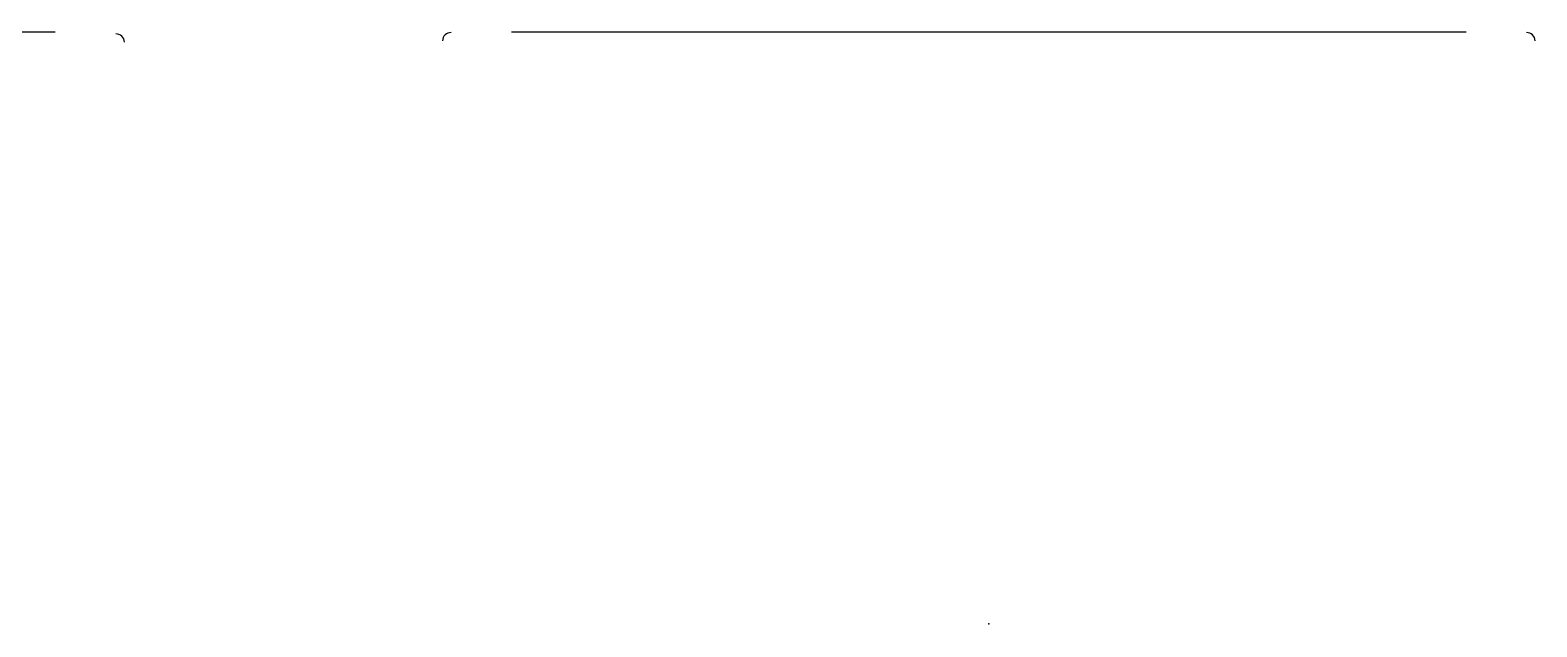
# Model space of a CAD drawing. Header units: millimetres. Extents: x 52750 to 60546, y 22244 to 27516.
# Drawn here: x 54562 to 56400, y 25581 to 26310 of the extents above; entities that cross this region are included whole.
import ezdxf

# ---------------------------------------------------------------- set-up
doc = ezdxf.new("R2010")
doc.units = ezdxf.units.MM

# ---------------------------------------------------------------- blocks, each defined once
blk = doc.blocks.new('Clinicians and patient chairs 6_dwgmodels.com')
at = {"color": 0}
blk.add_lwpolyline([(-878.1, 0), (878.1, 0)], dxfattribs=at)
for points in [[(878.1, 0, 0, 0, 0), (880.1, -1.8, 4.37, 4.37, 0)], [(879.8, -9.8, 0, 0, 0), (880.1, -1.8, 4.37, 4.37, 0)], [(880.1, -1.8, 0, 0, 0), (882.8, -2.3, 4.37, 4.37, 0)], [(880.1, -29.8, 0, 0, 0), (879.8, -9.8, 4.37, 4.37, 0)], [(885.7, -6.3, 0, 0, 0), (882.8, -2.3, 4.37, 4.37, 0)], [(890.2, -2.4, 0, 0, 0), (884.2, -4.3, 4.37, 4.37, 0)], [(890.2, -2.4, 0, 0, 0), (884.2, -4.3, 4.37, 4.37, 0)], [(885.7, -29.8, 0, 0, 0), (885.4, -13.4, 4.37, 4.37, 0)], [(885.7, -31.6, 0, 0, 0), (885.7, -6.3, 4.37, 4.37, 0)], [(890.2, -2.4, 0, 0, 0), (951.9, -2.4, 4.37, 4.37, 0)], [(962.4, -12.5, 0, 0, 0), (962.5, -701.4, 4.37, 4.37, 0)], [(880.1, -51.9, 0, 0, 0), (880.1, -29.8, 4.37, 4.37, 0)], [(885.7, -31.6, 0, 0, 0), (885.7, -29.8, 4.37, 4.37, 0)], [(885.7, -31.6, 0, 0, 0), (885.8, -48.2, 4.37, 4.37, 0)], [(880.1, -51.9, 0, 0, 0), (880.1, -65.7, 4.37, 4.37, 0)], [(885.7, -60.1, 0, 0, 0), (885.8, -48.2, 4.37, 4.37, 0)], [(847.8, -65.4, 0, 0, 0), (819, -61.9, 4.37, 4.37, 0)], [(819.3, -58.7, 0, 0, 0), (848.3, -62.1, 4.37, 4.37, 0)], [(857.3, -63.1, 0, 0, 0), (843.7, -59.1, 4.37, 4.37, 0)], [(847.8, -65.4, 0, 0, 0), (869.1, -71.7, 4.37, 4.37, 0)], [(870, -68.7, 0, 0, 0), (848.3, -62.1, 4.37, 4.37, 0)], [(857.3, -63.1, 0, 0, 0), (859.8, -64, 4.37, 4.37, 0)], [(859.8, -64, 0, 0, 0), (864.1, -65.6, 4.37, 4.37, 0)], [(864.1, -65.6, 0, 0, 0), (866.7, -66.9, 4.37, 4.37, 0)], [(866.7, -66.9, 0, 0, 0), (868, -68.1, 4.37, 4.37, 0)], [(869.1, -71.7, 0, 0, 0), (874.8, -76.7, 4.37, 4.37, 0)], [(870, -68.7, 0, 0, 0), (876.5, -74.4, 4.37, 4.37, 0)], [(877.1, -85.6, 0, 0, 0), (876.5, -74.4, 4.37, 4.37, 0)], [(880.1, -65.7, 0, 0, 0), (880.1, -75.6, 4.37, 4.37, 0)], [(880.1, -75.6, 0, 0, 0), (880.1, -85.6, 4.37, 4.37, 0)], [(885.7, -60.1, 0, 0, 0), (885.7, -69.9, 4.37, 4.37, 0)], [(885.7, -69.9, 0, 0, 0), (885.7, -83.5, 4.37, 4.37, 0)], [(962.4, -61.7, 0, 0, 0), (962.5, -356.9, 4.37, 4.37, 0)], [(875.1, -77.6, 0, 0, 0), (874.8, -76.7, 4.37, 4.37, 0)], [(875.1, -77.6, 0, 0, 0), (876.7, -88.2, 4.37, 4.37, 0)], [(879.7, -114.6, 0, 0, 0), (876.7, -88.2, 4.37, 4.37, 0)], [(877.6, -94.1, 0, 0, 0), (877.1, -85.6, 4.37, 4.37, 0)], [(877.6, -96.7, 0, 0, 0), (877.6, -94.1, 4.37, 4.37, 0)], [(879.6, -92.8, 0, 0, 0), (880.1, -91.9, 4.37, 4.37, 0)], [(880.1, -85.6, 0, 0, 0), (880.1, -89.5, 4.37, 4.37, 0)], [(880.1, -91.9, 0, 0, 0), (880.1, -89.5, 4.37, 4.37, 0)], [(880.4, -91.7, 0, 0, 0), (880.1, -91.9, 4.37, 4.37, 0)], [(880.4, -91.7, 0, 0, 0), (881.4, -90.8, 4.37, 4.37, 0)], [(881.4, -90.8, 0, 0, 0), (881.6, -90.6, 4.37, 4.37, 0)], [(881.6, -90.6, 0, 0, 0), (882.9, -90.1, 4.37, 4.37, 0)], [(883.1, -89.6, 0, 0, 0), (882.9, -90.1, 4.37, 4.37, 0)], [(883.1, -89.6, 0, 0, 0), (885.1, -85.8, 4.37, 4.37, 0)], [(885.1, -85.8, 0, 0, 0), (885.5, -85, 4.37, 4.37, 0)], [(885.5, -85, 0, 0, 0), (885.7, -84.7, 4.37, 4.37, 0)], [(885.7, -83.5, 0, 0, 0), (885.7, -84.6, 4.37, 4.37, 0)], [(885.7, -84.7, 0, 0, 0), (885.7, -84.7, 4.37, 4.37, 0)], [(879.6, -96.8, 0, 0, 0), (879.6, -114, 4.37, 4.37, 0)], [(879.6, -97.8, 0, 0, 0), (879.6, -97.6, 4.37, 4.37, 0)], [(879.6, -98.6, 0, 0, 0), (879.6, -114, 4.37, 4.37, 0)], [(879.7, -114.6, 0, 0, 0), (881.7, -135.6, 4.37, 4.37, 0)], [(847.2, -142.4, 0, 0, 0), (819.2, -141.1, 4.37, 4.37, 0)], [(847.2, -142.4, 0, 0, 0), (867.8, -147.9, 4.37, 4.37, 0)], [(847.6, -138.7, 0, 0, 0), (848.1, -138.8, 4.37, 4.37, 0)], [(869.2, -144.5, 0, 0, 0), (848.1, -138.8, 4.37, 4.37, 0)], [(869.2, -144.5, 0, 0, 0), (876.8, -153.4, 4.37, 4.37, 0)], [(879.6, -165.8, 0, 0, 0), (881.2, -146.2, 4.37, 4.37, 0)], [(881.2, -146.2, 0, 0, 0), (881.6, -141.5, 4.37, 4.37, 0)], [(881.6, -141.5, 0, 0, 0), (881.7, -140.7, 4.37, 4.37, 0)], [(881.7, -135.6, 0, 0, 0), (881.7, -142.8, 4.37, 4.37, 0)], [(874.5, -156.2, 0, 0, 0), (874.9, -157, 4.37, 4.37, 0)], [(874.9, -157, 0, 0, 0), (874.9, -179.7, 4.37, 4.37, 0)], [(877.9, -155.9, 0, 0, 0), (876.8, -153.4, 4.37, 4.37, 0)], [(877.9, -155.9, 0, 0, 0), (877.9, -178.6, 4.37, 4.37, 0)], [(874.9, -179.7, 0, 0, 0), (874.9, -220.6, 4.37, 4.37, 0)], [(877.9, -178.6, 0, 0, 0), (877.9, -219.6, 4.37, 4.37, 0)], [(879.6, -170.3, 0, 0, 0), (879.6, -356.9, 4.37, 4.37, 0)], [(879.6, -181.2, 0, 0, 0), (879.6, -669.6, 4.37, 4.37, 0)], [(874.8, -240.8, 0, 0, 0), (874.9, -220.6, 4.37, 4.37, 0)], [(877.9, -239.8, 0, 0, 0), (877.9, -219.6, 4.37, 4.37, 0)], [(879.6, -219.1, 0, 0, 0), (879, -225.5, 4.37, 4.37, 0)], [(874.1, -242.1, 0, 0, 0), (874.8, -240.8, 4.37, 4.37, 0)], [(877.9, -239.8, 0, 0, 0), (875.2, -243.7, 4.37, 4.37, 0)], [(877.9, -232.9, 0, 0, 0), (879, -225.5, 4.37, 4.37, 0)], [(861.8, -249.4, 0, 0, 0), (816.1, -250.1, 4.37, 4.37, 0)], [(867.1, -248.2, 0, 0, 0), (861.8, -249.4, 4.37, 4.37, 0)], [(867.1, -248.2, 0, 0, 0), (871.8, -245.7, 4.37, 4.37, 0)], [(871.8, -245.7, 0, 0, 0), (874.1, -242.1, 4.37, 4.37, 0)], [(872.7, -244.3, 0, 0, 0), (875.2, -243.7, 4.37, 4.37, 0)], [(876.7, -241.5, 0, 0, 0), (876.8, -261.1, 4.37, 4.37, 0)], [(876.2, -404.4, 0, 0, 0), (876.8, -261.1, 4.37, 4.37, 0)], [(879.6, -669.6, 0, 0, 0), (879.6, -356.9, 4.37, 4.37, 0)], [(962.5, -701.4, 0, 0, 0), (962.5, -356.9, 4.37, 4.37, 0)], [(876.8, -549.9, 0, 0, 0), (876.2, -404.4, 4.37, 4.37, 0)], [(876.7, -669.6, 0, 0, 0), (876.8, -549.9, 4.37, 4.37, 0)], [(876.7, -695.2, 0, 0, 0), (876.7, -669.7, 4.37, 4.37, 0)], [(879.6, -701.4, 0, 0, 0), (879.6, -669.9, 4.37, 4.37, 0)], [(879.6, -669.9, 0, 0, 0), (879.6, -701.4, 4.37, 4.37, 0)], [(876.7, -695.2, 0, 0, 0), (876.8, -711.3, 4.37, 4.37, 0)], [(876.6, -718, 0, 0, 0), (875.5, -720.1, 4.37, 4.37, 0)], [(876.6, -717.6, 0, 0, 0), (876.8, -711.3, 4.37, 4.37, 0)], [(876.6, -718, 0, 0, 0), (876.6, -717.6, 4.37, 4.37, 0)], [(876.9, -717.6, 0, 0, 0), (876.6, -717.6, 4.37, 4.37, 0)], [(880.5, -707.3, 0, 0, 0), (876.9, -717.6, 4.37, 4.37, 0)], [(879.6, -701.4, 0, 0, 0), (881.5, -707, 4.37, 4.37, 0)], [(879.6, -701.4, 0, 0, 0), (881.5, -707, 4.37, 4.37, 0)], [(879.6, -701.4, 0, 0, 0), (882.2, -708.9, 4.37, 4.37, 0)], [(880.5, -704.1, 0, 0, 0), (880.5, -707.3, 4.37, 4.37, 0)], [(881.5, -709.6, 0, 0, 0), (881.6, -707.5, 4.37, 4.37, 0)], [(881.5, -709.6, 0, 0, 0), (881.6, -708.3, 4.37, 4.37, 0)], [(881.5, -709.6, 0, 0, 0), (883.7, -709.5, 4.37, 4.37, 0)], [(881.5, -707, 0, 0, 0), (882.2, -708.9, 4.37, 4.37, 0)], [(881.6, -707.5, 0, 0, 0), (881.7, -707.4, 4.37, 4.37, 0)], [(890.2, -711.4, 0, 0, 0), (882.2, -708.9, 4.37, 4.37, 0)], [(883.6, -709.3, 0, 0, 0), (883.7, -709.4, 4.37, 4.37, 0)], [(883.7, -709.4, 0, 0, 0), (883.8, -709.4, 4.37, 4.37, 0)], [(883.7, -709.5, 0, 0, 0), (883.7, -709.4, 4.37, 4.37, 0)], [(890.2, -711.4, 0, 0, 0), (884.2, -709.5, 4.37, 4.37, 0)], [(951.9, -711.4, 0, 0, 0), (890.2, -711.4, 4.37, 4.37, 0)], [(890.2, -711.4, 0, 0, 0), (951.9, -711.4, 4.37, 4.37, 0)], [(890.2, -711.4, 0, 0, 0), (951.9, -711.4, 4.37, 4.37, 0)], [(890.2, -711.4, 0, 0, 0), (951.9, -711.4, 4.37, 4.37, 0)], [(959.8, -708.9, 0, 0, 0), (951.9, -711.4, 4.37, 4.37, 0)], [(959.8, -708.9, 0, 0, 0), (951.9, -711.4, 4.37, 4.37, 0)], [(951.9, -711.4, 0, 0, 0), (957.9, -709.5, 4.37, 4.37, 0)], [(957.9, -709.5, 0, 0, 0), (957.9, -709.5, 4.37, 4.37, 0)], [(957.9, -709.5, 0, 0, 0), (957.9, -709.5, 4.37, 4.37, 0)], [(958.4, -709.5, 0, 0, 0), (958.3, -709.4, 4.37, 4.37, 0)], [(958.3, -709.4, 0, 0, 0), (958.3, -709.4, 4.37, 4.37, 0)], [(960.5, -709.6, 0, 0, 0), (958.4, -709.5, 4.37, 4.37, 0)], [(960.5, -709.6, 0, 0, 0), (959.3, -709.5, 4.37, 4.37, 0)], [(962.5, -701.4, 0, 0, 0), (959.8, -708.9, 4.37, 4.37, 0)], [(962.5, -701.4, 0, 0, 0), (959.8, -708.9, 4.37, 4.37, 0)], [(960.4, -707.5, 0, 0, 0), (960.3, -707.4, 4.37, 4.37, 0)], [(960.5, -709.6, 0, 0, 0), (960.4, -707.5, 4.37, 4.37, 0)], [(962.5, -701.4, 0, 0, 0), (960.5, -707, 4.37, 4.37, 0)], [(960.5, -707, 0, 0, 0), (960.5, -707, 4.37, 4.37, 0)], [(960.5, -707, 0, 0, 0), (960.5, -707, 4.37, 4.37, 0)], [(818, -724.1, 0, 0, 0), (866.9, -721.2, 4.37, 4.37, 0)], [(845.2, -722.5, 0, 0, 0), (866.9, -721.5, 4.37, 4.37, 0)], [(866.9, -721.5, 0, 0, 0), (872.6, -720.3, 4.37, 4.37, 0)], [(872.6, -720.3, 0, 0, 0), (872.8, -719.8, 4.37, 4.37, 0)], [(873.1, -720.2, 0, 0, 0), (872.8, -719.8, 4.37, 4.37, 0)], [(875.5, -720.1, 0, 0, 0), (873.1, -720.2, 4.37, 4.37, 0)]]:
    blk.add_lwpolyline(points, format="xyseb", dxfattribs=at)
blk.add_arc((952.3, -12.6), 10.2, 0.7191, 92.2517, dxfattribs=at)
blk = doc.blocks.new('Clinicians and patient chairs 7_dwgmodels.com')
at = {"color": 0}
for points in [[(-594.3, -1, 0, 0, 0), (-656, -1, 4.25, 4.25, 0)], [(-594.3, -1, 0, 0, 0), (-587.6, -3.1, 4.25, 4.25, 0)], [(-594.3, -1, 0, 0, 0), (-588.3, -2.9, 4.25, 4.25, 0)], [(-582.3, 0, 0, 0, 0), (-584.2, -2.3, 4.25, 4.25, 0)], [(582.3, 0, 0, 0, 0), (584.2, -2.3, 4.25, 4.25, 0)], [(594.2, -1, 0, 0, 0), (587.6, -3.1, 4.25, 4.25, 0)], [(594.2, -1, 0, 0, 0), (588.2, -2.9, 4.25, 4.25, 0)], [(594.2, -1, 0, 0, 0), (655.9, -1, 4.25, 4.25, 0)], [(-666.5, -11, 0, 0, 0), (-666.5, -699.9, 4.25, 4.25, 0)], [(-590, -6.3, 0, 0, 0), (-587, -2.3, 4.25, 4.25, 0)], [(-590, -31.6, 0, 0, 0), (-590, -6.3, 4.25, 4.25, 0)], [(-588.3, -2.9, 0, 0, 0), (-588.3, -2.9, 4.25, 4.25, 0)], [(-588.3, -2.9, 0, 0, 0), (-588.3, -2.9, 4.25, 4.25, 0)], [(-587.8, -2.9, 0, 0, 0), (-587.9, -3, 4.25, 4.25, 0)], [(-587.8, -3, 0, 0, 0), (-587.9, -3, 4.25, 4.25, 0)], [(-587.5, -2.9, 0, 0, 0), (-587.8, -2.9, 4.25, 4.25, 0)], [(-587, -2.3, 0, 0, 0), (-584.2, -2.3, 4.25, 4.25, 0)], [(-583.9, -10.2, 0, 0, 0), (-584.2, -2.3, 4.25, 4.25, 0)], [(-584.1, -29.8, 0, 0, 0), (-583.9, -10.2, 4.25, 4.25, 0)], [(583.9, -10.2, 0, 0, 0), (584.2, -2.3, 4.25, 4.25, 0)], [(584.1, -29.8, 0, 0, 0), (583.9, -10.2, 4.25, 4.25, 0)], [(584.2, -2.3, 0, 0, 0), (587, -2.3, 4.25, 4.25, 0)], [(590, -6.3, 0, 0, 0), (587, -2.3, 4.25, 4.25, 0)], [(587.5, -2.9, 0, 0, 0), (587.7, -2.9, 4.25, 4.25, 0)], [(587.7, -3, 0, 0, 0), (587.8, -3, 4.25, 4.25, 0)], [(587.7, -2.9, 0, 0, 0), (587.8, -3, 4.25, 4.25, 0)], [(588.2, -2.9, 0, 0, 0), (588.2, -2.9, 4.25, 4.25, 0)], [(588.2, -2.9, 0, 0, 0), (588.2, -2.9, 4.25, 4.25, 0)], [(590, -31.6, 0, 0, 0), (590, -6.3, 4.25, 4.25, 0)], [(666.4, -11, 0, 0, 0), (666.4, -699.9, 4.25, 4.25, 0)], [(666.4, -11, 0, 0, 0), (666.4, -699.9, 4.25, 4.25, 0)], [(-666.5, -38.6, 0, 0, 0), (-666.5, -355.5, 4.25, 4.25, 0)], [(-590, -29.8, 0, 0, 0), (-590, -31.6, 4.25, 4.25, 0)], [(-590, -48.2, 0, 0, 0), (-590, -31.6, 4.25, 4.25, 0)], [(-584.1, -51.6, 0, 0, 0), (-584.1, -29.8, 4.25, 4.25, 0)], [(584.1, -51.6, 0, 0, 0), (584.1, -29.8, 4.25, 4.25, 0)], [(590, -29.8, 0, 0, 0), (590, -31.6, 4.25, 4.25, 0)], [(590, -31.6, 0, 0, 0), (590, -48.2, 4.25, 4.25, 0)], [(-590, -48.2, 0, 0, 0), (-590, -60.1, 4.25, 4.25, 0)], [(-584.1, -65.3, 0, 0, 0), (-584.1, -51.6, 4.25, 4.25, 0)], [(-555.1, -60.7, 0, 0, 0), (-526.1, -57.3, 4.25, 4.25, 0)], [(-550.5, -57.6, 0, 0, 0), (-525.7, -54.6, 4.25, 4.25, 0)], [(-526.1, -57.3, 0, 0, 0), (-389.1, -57.2, 4.25, 4.25, 0)], [(-525.7, -54.6, 0, 0, 0), (-389.1, -54.5, 4.25, 4.25, 0)], [(-166.1, -57.2, 0, 0, 0), (-389.1, -57.2, 4.25, 4.25, 0)], [(-166.1, -54.5, 0, 0, 0), (-389.1, -54.5, 4.25, 4.25, 0)], [(-58.9, -54.6, 0, 0, 0), (-166.1, -54.5, 4.25, 4.25, 0)], [(-58.5, -57.3, 0, 0, 0), (-166.1, -57.2, 4.25, 4.25, 0)], [(-34.1, -57.6, 0, 0, 0), (-58.9, -54.6, 4.25, 4.25, 0)], [(-58.5, -57.3, 0, 0, 0), (-29.5, -60.7, 4.25, 4.25, 0)], [(29.9, -60.7, 0, 0, 0), (59, -57.3, 4.25, 4.25, 0)], [(34.5, -57.6, 0, 0, 0), (59.4, -54.6, 4.25, 4.25, 0)], [(59, -57.3, 0, 0, 0), (195.9, -57.2, 4.25, 4.25, 0)], [(59.4, -54.6, 0, 0, 0), (196, -54.5, 4.25, 4.25, 0)], [(418.9, -54.5, 0, 0, 0), (196, -54.5, 4.25, 4.25, 0)], [(419, -57.2, 0, 0, 0), (195.9, -57.2, 4.25, 4.25, 0)], [(526.1, -54.6, 0, 0, 0), (418.9, -54.5, 4.25, 4.25, 0)], [(526.5, -57.3, 0, 0, 0), (419, -57.2, 4.25, 4.25, 0)], [(550.9, -57.6, 0, 0, 0), (526.1, -54.6, 4.25, 4.25, 0)], [(526.5, -57.3, 0, 0, 0), (555.5, -60.7, 4.25, 4.25, 0)], [(584.1, -51.6, 0, 0, 0), (584.1, -65.3, 4.25, 4.25, 0)], [(590, -60.1, 0, 0, 0), (590, -48.2, 4.25, 4.25, 0)], [(-590, -60.1, 0, 0, 0), (-590, -69.9, 4.25, 4.25, 0)], [(-590, -69.9, 0, 0, 0), (-590, -83.5, 4.25, 4.25, 0)], [(-584.3, -73.8, 0, 0, 0), (-576.7, -67.2, 4.25, 4.25, 0)], [(-584.3, -73.8, 0, 0, 0), (-584.3, -79.3, 4.25, 4.25, 0)], [(-584.1, -73.6, 0, 0, 0), (-584.1, -65.3, 4.25, 4.25, 0)], [(-575.8, -70.3, 0, 0, 0), (-583.4, -76.8, 4.25, 4.25, 0)], [(-576.7, -67.2, 0, 0, 0), (-555.1, -60.7, 4.25, 4.25, 0)], [(-575.8, -70.3, 0, 0, 0), (-554.6, -63.9, 4.25, 4.25, 0)], [(-574.4, -66.4, 0, 0, 0), (-574.6, -66.6, 4.25, 4.25, 0)], [(-574.2, -66.2, 0, 0, 0), (-574.4, -66.4, 4.25, 4.25, 0)], [(-573.5, -65.5, 0, 0, 0), (-574.2, -66.2, 4.25, 4.25, 0)], [(-572.1, -64.8, 0, 0, 0), (-573.5, -65.5, 4.25, 4.25, 0)], [(-572.1, -64.8, 0, 0, 0), (-560.8, -60.7, 4.25, 4.25, 0)], [(-560.8, -60.7, 0, 0, 0), (-550.5, -57.6, 4.25, 4.25, 0)], [(-554.6, -63.9, 0, 0, 0), (-525.8, -60.5, 4.25, 4.25, 0)], [(-389.2, -60.5, 0, 0, 0), (-525.8, -60.5, 4.25, 4.25, 0)], [(-166, -60.5, 0, 0, 0), (-389.2, -60.5, 4.25, 4.25, 0)], [(-166, -60.5, 0, 0, 0), (-58.8, -60.5, 4.25, 4.25, 0)], [(-30, -63.9, 0, 0, 0), (-58.8, -60.5, 4.25, 4.25, 0)], [(-28.3, -59.4, 0, 0, 0), (-34.1, -57.6, 4.25, 4.25, 0)], [(-30, -63.9, 0, 0, 0), (-8.8, -70.3, 4.25, 4.25, 0)], [(-7.9, -67.2, 0, 0, 0), (-29.5, -60.7, 4.25, 4.25, 0)], [(-28.3, -59.4, 0, 0, 0), (-22, -61.6, 4.25, 4.25, 0)], [(-22, -61.6, 0, 0, 0), (-13.1, -64.9, 4.25, 4.25, 0)], [(-13.1, -64.9, 0, 0, 0), (-12.7, -65.1, 4.25, 4.25, 0)], [(-12.7, -65.1, 0, 0, 0), (-10.9, -66.1, 4.25, 4.25, 0)], [(-10.9, -66.1, 0, 0, 0), (-10.6, -66.4, 4.25, 4.25, 0)], [(-8.8, -70.3, 0, 0, 0), (-3, -75.3, 4.25, 4.25, 0)], [(-7.9, -67.2, 0, 0, 0), (-5.9, -69, 4.25, 4.25, 0)], [(-2.3, -74.2, 0, 0, 0), (-5.9, -69, 4.25, 4.25, 0)], [(-2.8, -76.2, 0, 0, 0), (-3, -75.3, 4.25, 4.25, 0)], [(-2.6, -77.1, 0, 0, 0), (-2.3, -74.2, 4.25, 4.25, 0)], [(6.5, -68.8, 0, 0, 0), (1.6, -76.1, 4.25, 4.25, 0)], [(9.2, -70.3, 0, 0, 0), (1.6, -76.8, 4.25, 4.25, 0)], [(6.5, -68.8, 0, 0, 0), (8.3, -67.2, 4.25, 4.25, 0)], [(8.3, -67.2, 0, 0, 0), (29.9, -60.7, 4.25, 4.25, 0)], [(9.2, -70.3, 0, 0, 0), (30.5, -63.9, 4.25, 4.25, 0)], [(11.3, -66.1, 0, 0, 0), (11, -66.4, 4.25, 4.25, 0)], [(13.5, -64.9, 0, 0, 0), (11.3, -66.1, 4.25, 4.25, 0)], [(17.5, -63.5, 0, 0, 0), (13.5, -64.9, 4.25, 4.25, 0)], [(28.7, -59.4, 0, 0, 0), (17.5, -63.5, 4.25, 4.25, 0)], [(28.7, -59.4, 0, 0, 0), (34.5, -57.6, 4.25, 4.25, 0)], [(30.5, -63.9, 0, 0, 0), (59.2, -60.5, 4.25, 4.25, 0)], [(195.9, -60.5, 0, 0, 0), (59.2, -60.5, 4.25, 4.25, 0)], [(419, -60.5, 0, 0, 0), (195.9, -60.5, 4.25, 4.25, 0)], [(419, -60.5, 0, 0, 0), (526.2, -60.5, 4.25, 4.25, 0)], [(555, -63.9, 0, 0, 0), (526.2, -60.5, 4.25, 4.25, 0)], [(561.2, -60.7, 0, 0, 0), (550.9, -57.6, 4.25, 4.25, 0)], [(555, -63.9, 0, 0, 0), (576.3, -70.3, 4.25, 4.25, 0)], [(577.2, -67.2, 0, 0, 0), (555.5, -60.7, 4.25, 4.25, 0)], [(561.2, -60.7, 0, 0, 0), (565.4, -62.2, 4.25, 4.25, 0)], [(565.4, -62.2, 0, 0, 0), (572.5, -64.8, 4.25, 4.25, 0)], [(572.5, -64.8, 0, 0, 0), (573.9, -65.5, 4.25, 4.25, 0)], [(573.9, -65.5, 0, 0, 0), (574.7, -66.2, 4.25, 4.25, 0)], [(574.7, -66.2, 0, 0, 0), (574.9, -66.4, 4.25, 4.25, 0)], [(574.9, -66.4, 0, 0, 0), (575, -66.6, 4.25, 4.25, 0)], [(576.3, -70.3, 0, 0, 0), (582, -75.3, 4.25, 4.25, 0)], [(577.2, -67.2, 0, 0, 0), (583.7, -72.9, 4.25, 4.25, 0)], [(582.3, -76.2, 0, 0, 0), (582, -75.3, 4.25, 4.25, 0)], [(584.8, -92.6, 0, 0, 0), (583.7, -72.9, 4.25, 4.25, 0)], [(584.1, -65.3, 0, 0, 0), (584.1, -75.2, 4.25, 4.25, 0)], [(584.1, -75.2, 0, 0, 0), (584.1, -79.4, 4.25, 4.25, 0)], [(590, -60.1, 0, 0, 0), (590, -69.9, 4.25, 4.25, 0)], [(590, -69.9, 0, 0, 0), (590, -83.5, 4.25, 4.25, 0)], [(-590, -83.5, 0, 0, 0), (-590, -84.8, 4.25, 4.25, 0)], [(-589.6, -85.3, 0, 0, 0), (-590, -84.7, 4.25, 4.25, 0)], [(-589.2, -86.1, 0, 0, 0), (-589.6, -85.3, 4.25, 4.25, 0)], [(-587.3, -89.6, 0, 0, 0), (-589.2, -86.1, 4.25, 4.25, 0)], [(-587.3, -89.6, 0, 0, 0), (-587.1, -90, 4.25, 4.25, 0)], [(-585.9, -90.4, 0, 0, 0), (-587.1, -90, 4.25, 4.25, 0)], [(-585.6, -87.1, 0, 0, 0), (-587, -99.4, 4.25, 4.25, 0)], [(-585.6, -87.1, 0, 0, 0), (-584.2, -78.2, 4.25, 4.25, 0)], [(-584.2, -78.2, 0, 0, 0), (-583.4, -76.8, 4.25, 4.25, 0)], [(-2.8, -76.2, 0, 0, 0), (-1.2, -86.8, 4.25, 4.25, 0)], [(-0.6, -91.3, 0, 0, 0), (-1.2, -86.8, 4.25, 4.25, 0)], [(-0.5, -87.1, 0, 0, 0), (-0.8, -89.8, 4.25, 4.25, 0)], [(-0.6, -99.4, 0, 0, 0), (-0.6, -91.3, 4.25, 4.25, 0)], [(-0.5, -87.1, 0, 0, 0), (0.9, -78.2, 4.25, 4.25, 0)], [(0.9, -78.2, 0, 0, 0), (1.6, -76.8, 4.25, 4.25, 0)], [(1.6, -76.8, 0, 0, 0), (1.6, -76.1, 4.25, 4.25, 0)], [(582.3, -76.2, 0, 0, 0), (583.9, -86.8, 4.25, 4.25, 0)], [(586.9, -113.2, 0, 0, 0), (583.9, -86.8, 4.25, 4.25, 0)], [(584.7, -91, 0, 0, 0), (585.4, -90.6, 4.25, 4.25, 0)], [(584.8, -95.2, 0, 0, 0), (584.8, -92.6, 4.25, 4.25, 0)], [(585.4, -90.6, 0, 0, 0), (585.6, -90.5, 4.25, 4.25, 0)], [(585.6, -90.5, 0, 0, 0), (587.1, -90, 4.25, 4.25, 0)], [(587.3, -89.6, 0, 0, 0), (587.1, -90, 4.25, 4.25, 0)], [(587.3, -89.6, 0, 0, 0), (589.1, -86.3, 4.25, 4.25, 0)], [(589.1, -86.3, 0, 0, 0), (589.5, -85.5, 4.25, 4.25, 0)], [(589.5, -85.5, 0, 0, 0), (590, -84.7, 4.25, 4.25, 0)], [(590, -83.5, 0, 0, 0), (590, -84.8, 4.25, 4.25, 0)], [(-587, -99.4, 0, 0, 0), (-588.5, -112.8, 4.25, 4.25, 0)], [(-0.5, -109.9, 0, 0, 0), (-0.6, -99.4, 4.25, 4.25, 0)], [(-0.6, -117.7, 0, 0, 0), (-0.5, -109.9, 4.25, 4.25, 0)], [(-0.5, -109.9, 0, 0, 0), (-0.5, -109.9, 4.25, 4.25, 0)], [(-588.5, -112.8, 0, 0, 0), (-588.5, -134.2, 4.25, 4.25, 0)], [(-0.6, -118.3, 0, 0, 0), (-0.6, -117.7, 4.25, 4.25, 0)], [(-0.6, -118.3, 0, 0, 0), (0.2, -139, 4.25, 4.25, 0)], [(586.9, -113.2, 0, 0, 0), (588.9, -134.2, 4.25, 4.25, 0)], [(-588.5, -134.2, 0, 0, 0), (-588.5, -139, 4.25, 4.25, 0)], [(-588.2, -142.3, 0, 0, 0), (-588.5, -138.7, 4.25, 4.25, 0)], [(-588.2, -142.3, 0, 0, 0), (-585.8, -169.5, 4.25, 4.25, 0)], [(-576, -143, 0, 0, 0), (-583.6, -152, 4.25, 4.25, 0)], [(-576, -143, 0, 0, 0), (-554.8, -137.3, 4.25, 4.25, 0)], [(-553.9, -140.9, 0, 0, 0), (-574.5, -146.5, 4.25, 4.25, 0)], [(-554.4, -137.3, 0, 0, 0), (-554.8, -137.3, 4.25, 4.25, 0)], [(-553.9, -140.9, 0, 0, 0), (-526, -139.7, 4.25, 4.25, 0)], [(-526, -139.7, 0, 0, 0), (-389.3, -140.1, 4.25, 4.25, 0)], [(-389.3, -140.1, 0, 0, 0), (-165.9, -140, 4.25, 4.25, 0)], [(-58.6, -139.7, 0, 0, 0), (-165.9, -140, 4.25, 4.25, 0)], [(-30.7, -140.9, 0, 0, 0), (-58.6, -139.7, 4.25, 4.25, 0)], [(-30.7, -140.9, 0, 0, 0), (-10.1, -146.5, 4.25, 4.25, 0)], [(-30.2, -137.3, 0, 0, 0), (-29.8, -137.3, 4.25, 4.25, 0)], [(-8.7, -143, 0, 0, 0), (-29.8, -137.3, 4.25, 4.25, 0)], [(-8.7, -143, 0, 0, 0), (-1, -152, 4.25, 4.25, 0)], [(0.2, -140.2, 0, 0, 0), (0.2, -139, 4.25, 4.25, 0)], [(0.2, -140.2, 0, 0, 0), (0.2, -146.8, 4.25, 4.25, 0)], [(0.2, -153.9, 0, 0, 0), (0.2, -146.8, 4.25, 4.25, 0)], [(9.1, -143, 0, 0, 0), (1.5, -152, 4.25, 4.25, 0)], [(9.1, -143, 0, 0, 0), (30.2, -137.3, 4.25, 4.25, 0)], [(31.1, -140.9, 0, 0, 0), (10.5, -146.5, 4.25, 4.25, 0)], [(30.6, -137.3, 0, 0, 0), (30.2, -137.3, 4.25, 4.25, 0)], [(31.1, -140.9, 0, 0, 0), (59.1, -139.7, 4.25, 4.25, 0)], [(59.1, -139.7, 0, 0, 0), (195.8, -140.1, 4.25, 4.25, 0)], [(195.8, -140.1, 0, 0, 0), (419.1, -140, 4.25, 4.25, 0)], [(526.4, -139.7, 0, 0, 0), (419.1, -140, 4.25, 4.25, 0)], [(554.4, -140.9, 0, 0, 0), (526.4, -139.7, 4.25, 4.25, 0)], [(554.4, -140.9, 0, 0, 0), (575, -146.5, 4.25, 4.25, 0)], [(554.8, -137.3, 0, 0, 0), (555.3, -137.3, 4.25, 4.25, 0)], [(576.4, -143, 0, 0, 0), (555.3, -137.3, 4.25, 4.25, 0)], [(576.4, -143, 0, 0, 0), (584, -152, 4.25, 4.25, 0)], [(586.6, -164.6, 0, 0, 0), (588.8, -139.8, 4.25, 4.25, 0)], [(588.8, -139.8, 0, 0, 0), (588.9, -138.6, 4.25, 4.25, 0)], [(588.9, -134.2, 0, 0, 0), (588.9, -139, 4.25, 4.25, 0)], [(-584.6, -154.4, 0, 0, 0), (-583.6, -152, 4.25, 4.25, 0)], [(-584.7, -177.2, 0, 0, 0), (-584.6, -154.4, 4.25, 4.25, 0)], [(-581.6, -155.6, 0, 0, 0), (-581.7, -178.3, 4.25, 4.25, 0)], [(-581.2, -154.8, 0, 0, 0), (-581.6, -155.6, 4.25, 4.25, 0)], [(-3.4, -154.8, 0, 0, 0), (-3, -155.6, 4.25, 4.25, 0)], [(-3, -155.6, 0, 0, 0), (-2.9, -178.3, 4.25, 4.25, 0)], [(0, -154.4, 0, 0, 0), (-1, -152, 4.25, 4.25, 0)], [(0, -154.4, 0, 0, 0), (0.1, -177.2, 4.25, 4.25, 0)], [(0.2, -153.9, 0, 0, 0), (0.2, -169.5, 4.25, 4.25, 0)], [(0.3, -177.2, 0, 0, 0), (0.4, -154.4, 4.25, 4.25, 0)], [(0.4, -154.4, 0, 0, 0), (1.5, -152, 4.25, 4.25, 0)], [(3.8, -154.8, 0, 0, 0), (3.4, -155.6, 4.25, 4.25, 0)], [(3.4, -155.6, 0, 0, 0), (3.4, -178.3, 4.25, 4.25, 0)], [(581.7, -154.8, 0, 0, 0), (582.1, -155.6, 4.25, 4.25, 0)], [(582.1, -155.6, 0, 0, 0), (582.1, -178.3, 4.25, 4.25, 0)], [(585.1, -154.4, 0, 0, 0), (584, -152, 4.25, 4.25, 0)], [(585.1, -154.4, 0, 0, 0), (585.1, -177.2, 4.25, 4.25, 0)], [(586.6, -164.6, 0, 0, 0), (586.2, -169.4, 4.25, 4.25, 0)], [(-585.7, -170, 0, 0, 0), (-585.8, -169.5, 4.25, 4.25, 0)], [(-585.2, -173.9, 0, 0, 0), (-585.7, -170, 4.25, 4.25, 0)], [(-584.7, -178.4, 0, 0, 0), (-585.2, -173.9, 4.25, 4.25, 0)], [(-584.7, -177.2, 0, 0, 0), (-584.7, -185.3, 4.25, 4.25, 0)], [(-583.7, -186.6, 0, 0, 0), (-584.7, -185.7, 4.25, 4.25, 0)], [(-581.7, -219.2, 0, 0, 0), (-581.7, -178.3, 4.25, 4.25, 0)], [(-2.9, -178.3, 0, 0, 0), (-2.9, -219.2, 4.25, 4.25, 0)], [(0.1, -177.2, 0, 0, 0), (0.1, -218.1, 4.25, 4.25, 0)], [(0.2, -182.7, 0, 0, 0), (0.2, -169.5, 4.25, 4.25, 0)], [(0.2, -182.7, 0, 0, 0), (0.2, -210.3, 4.25, 4.25, 0)], [(0.3, -177.2, 0, 0, 0), (0.3, -218.1, 4.25, 4.25, 0)], [(3.4, -219.2, 0, 0, 0), (3.4, -178.3, 4.25, 4.25, 0)], [(582.1, -178.3, 0, 0, 0), (582.1, -219.2, 4.25, 4.25, 0)], [(583.6, -186.8, 0, 0, 0), (585.1, -185.4, 4.25, 4.25, 0)], [(585.1, -178.1, 0, 0, 0), (585.6, -174.1, 4.25, 4.25, 0)], [(585.1, -177.2, 0, 0, 0), (585.1, -185.4, 4.25, 4.25, 0)], [(585.1, -185.4, 0, 0, 0), (585.1, -185.4, 4.25, 4.25, 0)], [(585.6, -174.1, 0, 0, 0), (586.2, -169.4, 4.25, 4.25, 0)], [(-583.7, -187.6, 0, 0, 0), (-583.7, -416, 4.25, 4.25, 0)], [(-583.7, -190.1, 0, 0, 0), (-583.7, -355.5, 4.25, 4.25, 0)], [(583.6, -190.1, 0, 0, 0), (583.6, -699.9, 4.25, 4.25, 0)], [(583.6, -190.1, 0, 0, 0), (583.6, -699.9, 4.25, 4.25, 0)], [(583.6, -190.1, 0, 0, 0), (583.6, -355.5, 4.25, 4.25, 0)], [(-581.7, -219.2, 0, 0, 0), (-581.6, -239.3, 4.25, 4.25, 0)], [(-3, -239.3, 0, 0, 0), (-2.9, -219.2, 4.25, 4.25, 0)], [(0, -238.4, 0, 0, 0), (0.1, -218.1, 4.25, 4.25, 0)], [(0.2, -217.3, 0, 0, 0), (0.2, -210.3, 4.25, 4.25, 0)], [(0.2, -217.3, 0, 0, 0), (0.2, -230.3, 4.25, 4.25, 0)], [(0.3, -218.1, 0, 0, 0), (0.4, -238.4, 4.25, 4.25, 0)], [(3.4, -219.2, 0, 0, 0), (3.4, -239.3, 4.25, 4.25, 0)], [(582, -239.3, 0, 0, 0), (582.1, -219.2, 4.25, 4.25, 0)], [(-582, -242.2, 0, 0, 0), (-583.7, -239.8, 4.25, 4.25, 0)], [(-580.9, -240.7, 0, 0, 0), (-581.6, -239.3, 4.25, 4.25, 0)], [(-580.9, -240.7, 0, 0, 0), (-578.5, -244.3, 4.25, 4.25, 0)], [(-6.1, -244.3, 0, 0, 0), (-3.7, -240.7, 4.25, 4.25, 0)], [(-3.7, -240.7, 0, 0, 0), (-3, -239.3, 4.25, 4.25, 0)], [(0, -238.4, 0, 0, 0), (-2.6, -242.2, 4.25, 4.25, 0)], [(-1.1, -240, 0, 0, 0), (-1.1, -259.7, 4.25, 4.25, 0)], [(-0.1, -238.5, 0, 0, 0), (-0.1, -260.7, 4.25, 4.25, 0)], [(0.1, -231.4, 0, 0, 0), (0.2, -230.3, 4.25, 4.25, 0)], [(0.4, -231.4, 0, 0, 0), (0.2, -230.3, 4.25, 4.25, 0)], [(3, -242.2, 0, 0, 0), (0.4, -238.4, 4.25, 4.25, 0)], [(1, -239.3, 0, 0, 0), (1, -259.7, 4.25, 4.25, 0)], [(4.1, -240.7, 0, 0, 0), (3.4, -239.3, 4.25, 4.25, 0)], [(4.1, -240.7, 0, 0, 0), (6.5, -244.3, 4.25, 4.25, 0)], [(579, -244.3, 0, 0, 0), (581.3, -240.7, 4.25, 4.25, 0)], [(581.3, -240.7, 0, 0, 0), (582, -239.3, 4.25, 4.25, 0)], [(583.6, -240.6, 0, 0, 0), (582.4, -242.2, 4.25, 4.25, 0)], [(-579.5, -242.8, 0, 0, 0), (-582, -242.2, 4.25, 4.25, 0)], [(-573.8, -246.8, 0, 0, 0), (-578.5, -244.3, 4.25, 4.25, 0)], [(-573.8, -246.8, 0, 0, 0), (-568.5, -248, 4.25, 4.25, 0)], [(-568.5, -248, 0, 0, 0), (-522.9, -248.7, 4.25, 4.25, 0)], [(-522.9, -248.7, 0, 0, 0), (-386.9, -248.8, 4.25, 4.25, 0)], [(-168.3, -248.8, 0, 0, 0), (-386.9, -248.8, 4.25, 4.25, 0)], [(-61.8, -248.7, 0, 0, 0), (-168.3, -248.8, 4.25, 4.25, 0)], [(-16.1, -248, 0, 0, 0), (-61.8, -248.7, 4.25, 4.25, 0)], [(-10.8, -246.8, 0, 0, 0), (-16.1, -248, 4.25, 4.25, 0)], [(-10.8, -246.8, 0, 0, 0), (-6.1, -244.3, 4.25, 4.25, 0)], [(-5.1, -242.8, 0, 0, 0), (-2.6, -242.2, 4.25, 4.25, 0)], [(5.6, -242.8, 0, 0, 0), (3, -242.2, 4.25, 4.25, 0)], [(11.2, -246.8, 0, 0, 0), (6.5, -244.3, 4.25, 4.25, 0)], [(11.2, -246.8, 0, 0, 0), (16.5, -248, 4.25, 4.25, 0)], [(16.5, -248, 0, 0, 0), (62.2, -248.7, 4.25, 4.25, 0)], [(62.2, -248.7, 0, 0, 0), (198.2, -248.8, 4.25, 4.25, 0)], [(416.7, -248.8, 0, 0, 0), (198.2, -248.8, 4.25, 4.25, 0)], [(523.3, -248.7, 0, 0, 0), (416.7, -248.8, 4.25, 4.25, 0)], [(569, -248, 0, 0, 0), (523.3, -248.7, 4.25, 4.25, 0)], [(574.3, -246.8, 0, 0, 0), (569, -248, 4.25, 4.25, 0)], [(574.3, -246.8, 0, 0, 0), (579, -244.3, 4.25, 4.25, 0)], [(579.9, -242.8, 0, 0, 0), (582.4, -242.2, 4.25, 4.25, 0)], [(-1.6, -403, 0, 0, 0), (-1.1, -259.7, 4.25, 4.25, 0)], [(-0.1, -356.8, 0, 0, 0), (-0.1, -260.7, 4.25, 4.25, 0)], [(1.5, -403, 0, 0, 0), (1, -259.7, 4.25, 4.25, 0)], [(-666.5, -355.5, 0, 0, 0), (-666.5, -699.9, 4.25, 4.25, 0)], [(-666.5, -699.9, 0, 0, 0), (-666.5, -355.5, 4.25, 4.25, 0)], [(-583.7, -416, 0, 0, 0), (-583.7, -355.5, 4.25, 4.25, 0)], [(-583.5, -403, 0, 0, 0), (-583.7, -363, 4.25, 4.25, 0)], [(-0.1, -356.8, 0, 0, 0), (-0.1, -404.2, 4.25, 4.25, 0)], [(583.4, -403, 0, 0, 0), (583.6, -362.2, 4.25, 4.25, 0)], [(583.6, -683.5, 0, 0, 0), (583.6, -355.5, 4.25, 4.25, 0)], [(666.4, -699.9, 0, 0, 0), (666.4, -355.5, 4.25, 4.25, 0)], [(-583.6, -416, 0, 0, 0), (-583.5, -403, 4.25, 4.25, 0)], [(-1.1, -548.4, 0, 0, 0), (-1.6, -403, 4.25, 4.25, 0)], [(-0.1, -512.4, 0, 0, 0), (-0.1, -404.2, 4.25, 4.25, 0)], [(1, -548.4, 0, 0, 0), (1.5, -403, 4.25, 4.25, 0)], [(583.6, -443.2, 0, 0, 0), (583.4, -403, 4.25, 4.25, 0)], [(-665, -422.6, 0, 0, 0), (-663.3, -417.6, 4.25, 4.25, 0)], [(-665, -422.6, 0, 0, 0), (-665, -682.6, 4.25, 4.25, 0)], [(-658.4, -416, 0, 0, 0), (-663.3, -417.6, 4.25, 4.25, 0)], [(-461, -416, 0, 0, 0), (-658.4, -416, 4.25, 4.25, 0)], [(-456, -417.6, 0, 0, 0), (-461, -416, 4.25, 4.25, 0)], [(-456, -417.6, 0, 0, 0), (-454.4, -422.6, 4.25, 4.25, 0)], [(-454.4, -682.6, 0, 0, 0), (-454.4, -422.6, 4.25, 4.25, 0)], [(-0.1, -512.5, 0, 0, 0), (-0.1, -548.9, 4.25, 4.25, 0)], [(-1.1, -693.8, 0, 0, 0), (-1.1, -548.4, 4.25, 4.25, 0)], [(-0.1, -659.5, 0, 0, 0), (-0.1, -548.9, 4.25, 4.25, 0)], [(1, -693.8, 0, 0, 0), (1, -548.4, 4.25, 4.25, 0)], [(-0.1, -659.5, 0, 0, 0), (-0.1, -693.7, 4.25, 4.25, 0)], [(-666.5, -699.9, 0, 0, 0), (-663.9, -707.5, 4.25, 4.25, 0)], [(-666.5, -699.9, 0, 0, 0), (-664.6, -705.5, 4.25, 4.25, 0)], [(-663.3, -687.6, 0, 0, 0), (-665, -682.6, 4.25, 4.25, 0)], [(-663.3, -687.6, 0, 0, 0), (-658.4, -689.2, 4.25, 4.25, 0)], [(-461, -689.2, 0, 0, 0), (-658.4, -689.2, 4.25, 4.25, 0)], [(-583.7, -699.9, 0, 0, 0), (-586.3, -707.5, 4.25, 4.25, 0)], [(-583.7, -699.9, 0, 0, 0), (-586.3, -707.5, 4.25, 4.25, 0)], [(-583.7, -699.9, 0, 0, 0), (-585.6, -705.5, 4.25, 4.25, 0)], [(-583.7, -689.2, 0, 0, 0), (-583.7, -699.9, 4.25, 4.25, 0)], [(-583.7, -699.9, 0, 0, 0), (-583.7, -689.2, 4.25, 4.25, 0)], [(-456, -687.6, 0, 0, 0), (-461, -689.2, 4.25, 4.25, 0)], [(-456, -687.6, 0, 0, 0), (-454.4, -682.6, 4.25, 4.25, 0)], [(-1.1, -693.8, 0, 0, 0), (-1, -709.9, 4.25, 4.25, 0)], [(-0.1, -706, 0, 0, 0), (-0.1, -693.7, 4.25, 4.25, 0)], [(1, -693.8, 0, 0, 0), (0.9, -709.9, 4.25, 4.25, 0)], [(583.6, -699.9, 0, 0, 0), (583.6, -683.7, 4.25, 4.25, 0)], [(583.6, -699.9, 0, 0, 0), (586.2, -707.5, 4.25, 4.25, 0)], [(583.6, -699.9, 0, 0, 0), (586.2, -707.5, 4.25, 4.25, 0)], [(666.4, -699.9, 0, 0, 0), (663.8, -707.5, 4.25, 4.25, 0)], [(666.4, -699.9, 0, 0, 0), (663.8, -707.5, 4.25, 4.25, 0)], [(666.4, -699.9, 0, 0, 0), (664.5, -705.5, 4.25, 4.25, 0)], [(-664.6, -705.5, 0, 0, 0), (-664.6, -705.5, 4.25, 4.25, 0)], [(-664.6, -705.5, 0, 0, 0), (-664.6, -705.5, 4.25, 4.25, 0)], [(-664.6, -708.2, 0, 0, 0), (-664.5, -706, 4.25, 4.25, 0)], [(-664.6, -708.2, 0, 0, 0), (-662.4, -708, 4.25, 4.25, 0)], [(-664.6, -708.2, 0, 0, 0), (-663.4, -708.1, 4.25, 4.25, 0)], [(-664.5, -706, 0, 0, 0), (-664.4, -706, 4.25, 4.25, 0)], [(-663.9, -707.5, 0, 0, 0), (-656, -710, 4.25, 4.25, 0)], [(-663.9, -707.5, 0, 0, 0), (-656, -710, 4.25, 4.25, 0)], [(-662.4, -708, 0, 0, 0), (-662.4, -707.9, 4.25, 4.25, 0)], [(-662.4, -708, 0, 0, 0), (-662.4, -707.9, 4.25, 4.25, 0)], [(-662, -708.1, 0, 0, 0), (-662, -708.1, 4.25, 4.25, 0)], [(-661.9, -708.1, 0, 0, 0), (-662, -708.1, 4.25, 4.25, 0)], [(-656, -710, 0, 0, 0), (-661.9, -708.1, 4.25, 4.25, 0)], [(-594.2, -710, 0, 0, 0), (-656, -710, 4.25, 4.25, 0)], [(-594.2, -710, 0, 0, 0), (-656, -710, 4.25, 4.25, 0)], [(-594.2, -710, 0, 0, 0), (-656, -710, 4.25, 4.25, 0)], [(-594.2, -710, 0, 0, 0), (-586.3, -707.5, 4.25, 4.25, 0)], [(-594.2, -710, 0, 0, 0), (-588.3, -708.1, 4.25, 4.25, 0)], [(-587.8, -708, 0, 0, 0), (-587.8, -708, 4.25, 4.25, 0)], [(-587.8, -708, 0, 0, 0), (-587.8, -708, 4.25, 4.25, 0)], [(-585.6, -708.2, 0, 0, 0), (-587.8, -708, 4.25, 4.25, 0)], [(-587.4, -707.8, 0, 0, 0), (-587.1, -707.7, 4.25, 4.25, 0)], [(-587, -708.1, 0, 0, 0), (-584.2, -716.1, 4.25, 4.25, 0)], [(-585.7, -706, 0, 0, 0), (-585.8, -706, 4.25, 4.25, 0)], [(-585.6, -708.2, 0, 0, 0), (-585.7, -706, 4.25, 4.25, 0)], [(-585.6, -708.2, 0, 0, 0), (-585.7, -706.9, 4.25, 4.25, 0)], [(-584, -716.2, 0, 0, 0), (-584.2, -716.1, 4.25, 4.25, 0)], [(-584.1, -701, 0, 0, 0), (-584.1, -709.9, 4.25, 4.25, 0)], [(-584, -716.2, 0, 0, 0), (-584.1, -709.9, 4.25, 4.25, 0)], [(-583.9, -716.6, 0, 0, 0), (-584, -716.2, 4.25, 4.25, 0)], [(-582.8, -718.7, 0, 0, 0), (-583.9, -716.6, 4.25, 4.25, 0)], [(-582.8, -718.7, 0, 0, 0), (-580.4, -718.8, 4.25, 4.25, 0)], [(-580.1, -718.3, 0, 0, 0), (-580.4, -718.8, 4.25, 4.25, 0)], [(-580.1, -718.3, 0, 0, 0), (-579.9, -718.9, 4.25, 4.25, 0)], [(-574.2, -720.1, 0, 0, 0), (-579.9, -718.9, 4.25, 4.25, 0)], [(-377.8, -719, 0, 0, 0), (-468.3, -722.7, 4.25, 4.25, 0)], [(-377.8, -719, 0, 0, 0), (-292.6, -719.2, 4.25, 4.25, 0)], [(-292.6, -719.2, 0, 0, 0), (-207.4, -719, 4.25, 4.25, 0)], [(-207.4, -719, 0, 0, 0), (-116.9, -722.7, 4.25, 4.25, 0)], [(-11, -720.1, 0, 0, 0), (-5.2, -718.9, 4.25, 4.25, 0)], [(-5.2, -718.9, 0, 0, 0), (-5, -718.3, 4.25, 4.25, 0)], [(-4.7, -718.8, 0, 0, 0), (-5, -718.3, 4.25, 4.25, 0)], [(-2.3, -718.7, 0, 0, 0), (-4.7, -718.8, 4.25, 4.25, 0)], [(-1.2, -716.6, 0, 0, 0), (-2.3, -718.7, 4.25, 4.25, 0)], [(-1.2, -716.2, 0, 0, 0), (-1, -709.9, 4.25, 4.25, 0)], [(-1.2, -716.6, 0, 0, 0), (-1.2, -716.2, 4.25, 4.25, 0)], [(-1, -716.1, 0, 0, 0), (-1.2, -716.2, 4.25, 4.25, 0)], [(-0.1, -713.5, 0, 0, 0), (-1, -716.1, 4.25, 4.25, 0)], [(-0.1, -706, 0, 0, 0), (-0.1, -707.7, 4.25, 4.25, 0)], [(-0.1, -712.1, 0, 0, 0), (-0.1, -707.7, 4.25, 4.25, 0)], [(-0.1, -712.1, 0, 0, 0), (-0.1, -713.1, 4.25, 4.25, 0)], [(-0.1, -713.4, 0, 0, 0), (-0.1, -713.1, 4.25, 4.25, 0)], [(-0.1, -713.4, 0, 0, 0), (-0.1, -713.5, 4.25, 4.25, 0)], [(-0.1, -713.5, 0, 0, 0), (0.9, -716.1, 4.25, 4.25, 0)], [(1.1, -716.2, 0, 0, 0), (0.9, -709.9, 4.25, 4.25, 0)], [(1.1, -716.2, 0, 0, 0), (0.9, -716.1, 4.25, 4.25, 0)], [(1.1, -716.6, 0, 0, 0), (1.1, -716.2, 4.25, 4.25, 0)], [(2.2, -718.7, 0, 0, 0), (1.1, -716.6, 4.25, 4.25, 0)], [(2.2, -718.7, 0, 0, 0), (4.6, -718.8, 4.25, 4.25, 0)], [(4.9, -718.3, 0, 0, 0), (4.6, -718.8, 4.25, 4.25, 0)], [(4.9, -718.3, 0, 0, 0), (5.1, -718.9, 4.25, 4.25, 0)], [(10.9, -720.1, 0, 0, 0), (5.1, -718.9, 4.25, 4.25, 0)], [(207.3, -719, 0, 0, 0), (116.8, -722.7, 4.25, 4.25, 0)], [(207.3, -719, 0, 0, 0), (292.5, -719.2, 4.25, 4.25, 0)], [(292.5, -719.2, 0, 0, 0), (377.7, -719, 4.25, 4.25, 0)], [(377.7, -719, 0, 0, 0), (468.2, -722.7, 4.25, 4.25, 0)], [(574.1, -720.1, 0, 0, 0), (579.8, -718.9, 4.25, 4.25, 0)], [(579.8, -718.9, 0, 0, 0), (580, -718.3, 4.25, 4.25, 0)], [(580.3, -718.8, 0, 0, 0), (580, -718.3, 4.25, 4.25, 0)], [(582.7, -718.7, 0, 0, 0), (580.3, -718.8, 4.25, 4.25, 0)], [(583.8, -716.6, 0, 0, 0), (582.7, -718.7, 4.25, 4.25, 0)], [(583.8, -716.2, 0, 0, 0), (584, -709.9, 4.25, 4.25, 0)], [(584.1, -716.1, 0, 0, 0), (583.8, -716.2, 4.25, 4.25, 0)], [(583.8, -716.6, 0, 0, 0), (583.8, -716.2, 4.25, 4.25, 0)], [(584, -701, 0, 0, 0), (584, -709.9, 4.25, 4.25, 0)], [(586.9, -708.1, 0, 0, 0), (584.1, -716.1, 4.25, 4.25, 0)], [(585.5, -708.2, 0, 0, 0), (585.6, -706, 4.25, 4.25, 0)], [(585.5, -708.2, 0, 0, 0), (585.6, -706.9, 4.25, 4.25, 0)], [(585.5, -708.2, 0, 0, 0), (587.7, -708, 4.25, 4.25, 0)], [(585.6, -706, 0, 0, 0), (585.7, -706, 4.25, 4.25, 0)], [(594.1, -710, 0, 0, 0), (586.2, -707.5, 4.25, 4.25, 0)], [(594.1, -710, 0, 0, 0), (586.2, -707.5, 4.25, 4.25, 0)], [(587.7, -708, 0, 0, 0), (587.7, -708, 4.25, 4.25, 0)], [(587.7, -708, 0, 0, 0), (587.7, -708, 4.25, 4.25, 0)], [(594.1, -710, 0, 0, 0), (588.2, -708.1, 4.25, 4.25, 0)], [(594.1, -710, 0, 0, 0), (655.9, -710, 4.25, 4.25, 0)], [(663.8, -707.5, 0, 0, 0), (655.9, -710, 4.25, 4.25, 0)], [(655.9, -710, 0, 0, 0), (661.9, -708.1, 4.25, 4.25, 0)], [(661.9, -708.1, 0, 0, 0), (661.9, -708.1, 4.25, 4.25, 0)], [(661.9, -708.1, 0, 0, 0), (661.9, -708.1, 4.25, 4.25, 0)], [(662.3, -708, 0, 0, 0), (662.3, -707.9, 4.25, 4.25, 0)], [(662.4, -708, 0, 0, 0), (662.3, -707.9, 4.25, 4.25, 0)], [(664.5, -708.2, 0, 0, 0), (662.4, -708, 4.25, 4.25, 0)], [(662.5, -707.9, 0, 0, 0), (662.5, -707.9, 4.25, 4.25, 0)], [(664.5, -708.2, 0, 0, 0), (663.3, -708.1, 4.25, 4.25, 0)], [(664.4, -706, 0, 0, 0), (664.3, -706, 4.25, 4.25, 0)], [(664.5, -705.5, 0, 0, 0), (664.5, -705.5, 4.25, 4.25, 0)], [(664.5, -705.5, 0, 0, 0), (664.5, -705.5, 4.25, 4.25, 0)], [(664.5, -708.2, 0, 0, 0), (664.4, -706, 4.25, 4.25, 0)], [(-525.3, -722.7, 0, 0, 0), (-574.2, -719.8, 4.25, 4.25, 0)], [(-574.2, -720.1, 0, 0, 0), (-552.5, -721, 4.25, 4.25, 0)], [(-525.3, -722.7, 0, 0, 0), (-468.3, -722.7, 4.25, 4.25, 0)], [(-59.9, -722.7, 0, 0, 0), (-116.9, -722.7, 4.25, 4.25, 0)], [(-59.9, -722.7, 0, 0, 0), (-10.9, -719.8, 4.25, 4.25, 0)], [(-32.7, -721, 0, 0, 0), (-11, -720.1, 4.25, 4.25, 0)], [(59.8, -722.7, 0, 0, 0), (10.8, -719.8, 4.25, 4.25, 0)], [(10.9, -720.1, 0, 0, 0), (32.6, -721, 4.25, 4.25, 0)], [(59.8, -722.7, 0, 0, 0), (116.8, -722.7, 4.25, 4.25, 0)], [(525.2, -722.7, 0, 0, 0), (468.2, -722.7, 4.25, 4.25, 0)], [(525.2, -722.7, 0, 0, 0), (574.1, -719.8, 4.25, 4.25, 0)], [(552.4, -721, 0, 0, 0), (574.1, -720.1, 4.25, 4.25, 0)]]:
    blk.add_lwpolyline(points, format="xyseb", dxfattribs=at)
blk.add_lwpolyline([(-582.3, 0), (582.3, 0)], dxfattribs=at)
for centre, radius, start, end in [((-656.7, -10.8), 9.87, 85.8401, 181.1899), ((656.2, -11.2), 10.3, 1.1456, 91.8248)]:
    blk.add_arc(centre, radius, start, end, dxfattribs=at)
blk.add_point((0, -722.7), dxfattribs=at)

msp = doc.modelspace()

# ---------------------------------------------------------------- block references
at = {"color": 0}
for name, p in [('Clinicians and patient chairs 6_dwgmodels.com', (53714.1, 26307.3)), ('Clinicians and patient chairs 7_dwgmodels.com', (55731.3, 26307.4))]:
    msp.add_blockref(name, p, dxfattribs=at)

doc.saveas('drawing.dxf')
